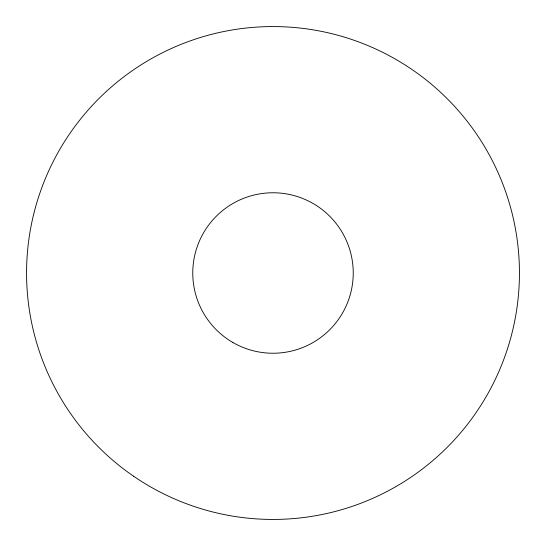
<?xml version="1.0" encoding="UTF-8"?>
<svg xmlns="http://www.w3.org/2000/svg" width="546" height="546" viewBox="0 0 546 546"><rect width="100%" height="100%" fill="white"/><g stroke="black" fill="none" stroke-linecap="round" stroke-linejoin="round"><path stroke-width="0.82" d="M133.668 476.269A246.437 246.437 0 0 0 518.7 292.035A246.437 246.437 0 0 0 166.632 50.703A246.437 246.437 0 0 0 133.668 476.269M232.883 342.485A80.235 80.235 0 0 0 353.235 273A80.235 80.235 0 0 0 232.883 203.515A80.235 80.235 0 0 0 232.883 342.485"/></g></svg>
